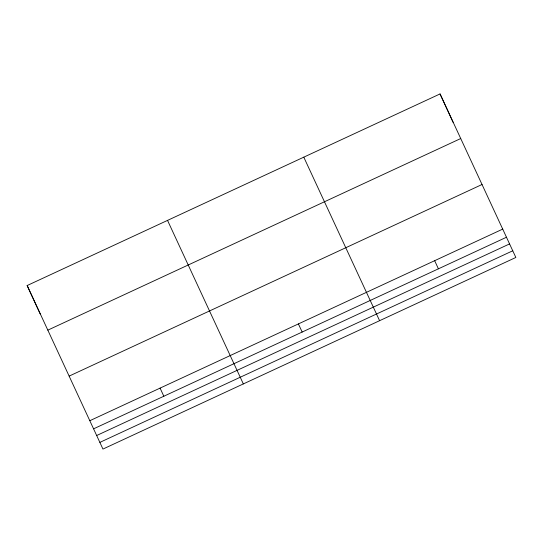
<?xml version="1.0" encoding="UTF-8"?>
<svg xmlns="http://www.w3.org/2000/svg" width="543" height="543" viewBox="0 0 543 543"><rect width="100%" height="100%" fill="white"/><g stroke="black" fill="none" stroke-linecap="round" stroke-linejoin="round"><path stroke-width="0.81" d="M27.15 285.537L440.047 93.932L515.85 257.463L102.953 449.068L27.15 285.537L40.209 313.929M47.859 330.13L460.749 138.526M69.192 376.082L482.082 184.477M89.9 420.676L502.791 229.071M93.64 428.814L506.538 237.21M96.715 435.5L509.612 243.895M99.885 442.382L512.775 250.778M303.788 157.165L379.598 320.689M167.536 220.39L243.339 383.921M440.047 93.932L453.1 122.324M434.665 260.688L438.405 268.826M298.406 323.913L302.152 332.051M160.09 388.102L163.83 396.241"/></g></svg>
